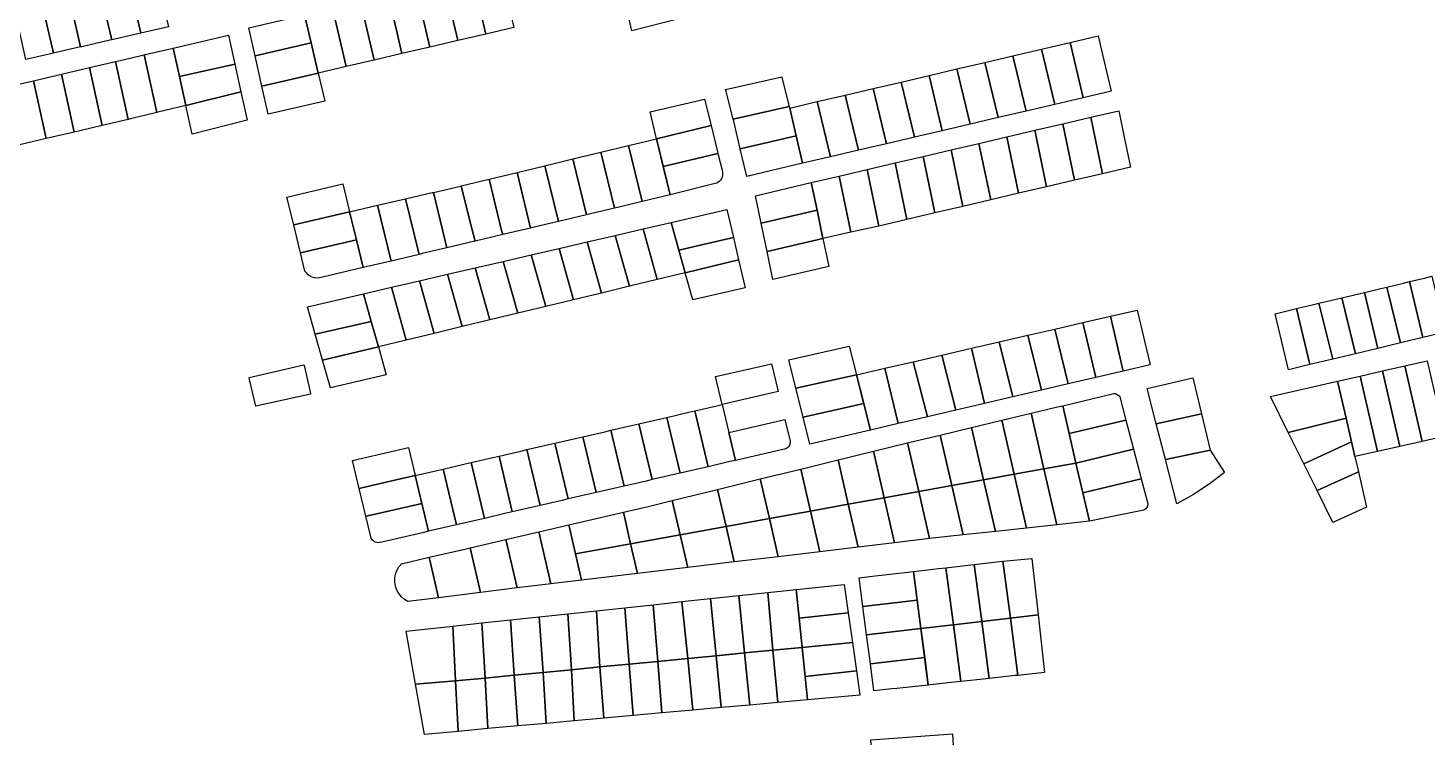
# Model space of a CAD drawing. Header units: millimetres. Extents: x 522658 to 553925, y 7796479 to 7820139.
# Drawn here: x 543273 to 544005, y 7803968 to 7804338 of the extents above; entities that cross this region are included whole.
import ezdxf

# ---------------------------------------------------------------- set-up
doc = ezdxf.new("R2010")
doc.units = ezdxf.units.MM
doc.layers.add('ZONA RESIDENCIAL 2 (ZR_2)', color=2, linetype='Continuous')

msp = doc.modelspace()

# ---------------------------------------------------------------- linework, layer by layer
at = {"layer": 'ZONA RESIDENCIAL 2 (ZR_2)'}
for points in [[(543317.24, 7804332.17), (543310.69, 7804359.97), (543324.77, 7804363.3), (543325.88, 7804363.56), (543332.45, 7804335.68), (543330.86, 7804335.31), (543317.24, 7804332.17)], [(543332.45, 7804335.68), (543325.88, 7804363.56), (543340.22, 7804366.94), (543346.91, 7804339.01), (543332.45, 7804335.68)], [(543512.72, 7804335.15), (543498.11, 7804331.75), (543491, 7804362.21), (543499.85, 7804364.27), (543505.62, 7804365.58), (543512.72, 7804335.15)], [(543527.33, 7804338.54), (543512.72, 7804335.15), (543505.62, 7804365.58), (543520.25, 7804368.9), (543527.33, 7804338.54)], [(543286.78, 7804325.15), (543280.35, 7804352.82), (543294.65, 7804356.19), (543300.92, 7804328.41), (543288.15, 7804325.46), (543286.78, 7804325.15)], [(543300.92, 7804328.41), (543294.65, 7804356.19), (543310.69, 7804359.97), (543317.24, 7804332.17), (543316.26, 7804331.94), (543301.59, 7804328.56), (543300.92, 7804328.41)], [(543468.89, 7804324.96), (543454.28, 7804321.57), (543447.17, 7804352.03), (543461.78, 7804355.43), (543468.89, 7804324.96)], [(543483.5, 7804328.36), (543468.89, 7804324.96), (543461.78, 7804355.43), (543476.39, 7804358.82), (543483.5, 7804328.36)], [(543498.11, 7804331.75), (543483.5, 7804328.36), (543476.39, 7804358.82), (543491, 7804362.21), (543498.11, 7804331.75)], [(543613.63, 7804343.19), (543589.01, 7804336.92), (543585.57, 7804352.07), (543609.93, 7804357.73), (543613.63, 7804343.19)], [(543286.78, 7804325.15), (543272.23, 7804321.79), (543266.12, 7804349.46), (543280.35, 7804352.82), (543286.78, 7804325.15)], [(543439.7, 7804318.18), (543425.09, 7804314.79), (543421.44, 7804330.49), (543418.01, 7804345.26), (543432.62, 7804348.65), (543439.7, 7804318.18)], [(543454.28, 7804321.57), (543439.7, 7804318.18), (543432.62, 7804348.65), (543447.17, 7804352.03), (543454.28, 7804321.57)], [(543421.44, 7804330.49), (543392.1, 7804323.84), (543388.79, 7804338.47), (543418.01, 7804345.26), (543421.44, 7804330.49)], [(543381.5, 7804319.49), (543352.58, 7804312.94), (543349.29, 7804327.84), (543378.15, 7804334.6), (543381.5, 7804319.49)], [(543836.19, 7804319.86), (543839.63, 7804305.26), (543824.99, 7804301.84), (543818.12, 7804330.74), (543832.81, 7804334.18), (543836.19, 7804319.86)], [(543341.33, 7804294.27), (543340.71, 7804294.12), (543334.06, 7804324.29), (543334.68, 7804324.43), (543349.29, 7804327.84), (543352.58, 7804312.94), (543355.9, 7804297.87), (543341.33, 7804294.27)], [(543392.1, 7804323.84), (543421.44, 7804330.49), (543425.09, 7804314.79), (543395.7, 7804307.96), (543392.1, 7804323.84)], [(543810.1, 7804298.36), (543795.16, 7804294.87), (543788.22, 7804323.74), (543803.25, 7804327.26), (543810.1, 7804298.36)], [(543824.99, 7804301.84), (543810.1, 7804298.36), (543803.25, 7804327.26), (543818.12, 7804330.74), (543824.99, 7804301.84)], [(543325.85, 7804290.56), (543312.14, 7804287.34), (543305.48, 7804317.59), (543319.18, 7804320.8), (543325.85, 7804290.56)], [(543340.71, 7804294.12), (543334.23, 7804292.52), (543326.75, 7804290.77), (543325.85, 7804290.56), (543319.18, 7804320.8), (543320.08, 7804321.01), (543334.06, 7804324.29), (543340.71, 7804294.12)], [(543352.58, 7804312.94), (543381.5, 7804319.49), (543384.71, 7804304.98), (543355.9, 7804297.87), (543352.58, 7804312.94)], [(543780.55, 7804291.45), (543765.94, 7804288.04), (543759, 7804316.91), (543773.61, 7804320.33), (543780.55, 7804291.45)], [(543795.16, 7804294.87), (543780.55, 7804291.45), (543773.61, 7804320.33), (543788.22, 7804323.74), (543795.16, 7804294.87)], [(543297.54, 7804283.92), (543282.93, 7804280.5), (543276.27, 7804310.75), (543290.87, 7804314.17), (543297.54, 7804283.92)], [(543312.14, 7804287.34), (543297.54, 7804283.92), (543290.87, 7804314.17), (543305.48, 7804317.59), (543312.14, 7804287.34)], [(543428.52, 7804300.02), (543399.02, 7804293.33), (543395.7, 7804307.96), (543425.09, 7804314.79), (543428.52, 7804300.02)], [(543671.3, 7804297.36), (543642.04, 7804290.72), (543638.36, 7804305.07), (543638.07, 7804306.22), (543667.39, 7804312.87), (543667.63, 7804311.91), (543668.04, 7804310.27), (543671.3, 7804297.36)], [(543751.33, 7804284.62), (543736.72, 7804281.21), (543729.78, 7804310.07), (543744.39, 7804313.49), (543751.33, 7804284.62)], [(543765.94, 7804288.04), (543751.33, 7804284.62), (543744.39, 7804313.49), (543759, 7804316.91), (543765.94, 7804288.04)], [(543282.93, 7804280.5), (543268.33, 7804277.08), (543261.66, 7804307.33), (543276.27, 7804310.75), (543282.93, 7804280.5)], [(543387.98, 7804290.21), (543359.23, 7804282.75), (543355.9, 7804297.87), (543384.71, 7804304.98), (543387.98, 7804290.21)], [(543722.11, 7804277.8), (543707.5, 7804274.39), (543700.56, 7804303.24), (543715.17, 7804306.66), (543722.11, 7804277.8)], [(543736.72, 7804281.21), (543722.11, 7804277.8), (543715.17, 7804306.66), (543729.78, 7804310.07), (543736.72, 7804281.21)], [(543630.43, 7804287.29), (543601.96, 7804280.41), (543598.55, 7804294.45), (543627.08, 7804301.14), (543630.43, 7804287.29)], [(543674.97, 7804281.87), (543645.74, 7804275.11), (543642.33, 7804289.58), (543642.04, 7804290.72), (543671.3, 7804297.36), (543671.56, 7804296.33), (543674.97, 7804281.87)], [(543692.89, 7804270.98), (543678.34, 7804267.58), (543674.97, 7804281.87), (543671.56, 7804296.33), (543685.95, 7804299.82), (543692.89, 7804270.98)], [(543707.5, 7804274.39), (543692.89, 7804270.98), (543685.95, 7804299.82), (543700.56, 7804303.24), (543707.5, 7804274.39)], [(543835.07, 7804262.15), (543820.46, 7804258.73), (543814.32, 7804288.26), (543828.93, 7804291.68), (543835.07, 7804262.15)], [(543849.67, 7804265.57), (543835.07, 7804262.15), (543828.93, 7804291.68), (543843.53, 7804295.1), (543846.58, 7804280.43), (543849.67, 7804265.57)], [(543634.07, 7804272.74), (543605.51, 7804265.84), (543601.96, 7804280.41), (543630.43, 7804287.29), (543633.87, 7804273.55), (543634.07, 7804272.74)], [(543805.86, 7804255.31), (543791.25, 7804251.9), (543785.11, 7804281.43), (543799.72, 7804284.84), (543805.86, 7804255.31)], [(543820.46, 7804258.73), (543805.86, 7804255.31), (543799.72, 7804284.84), (543814.32, 7804288.26), (543820.46, 7804258.73)], [(543594.53, 7804247.58), (543585.19, 7804245.37), (543579.92, 7804244.12), (543572.8, 7804273.37), (543587.38, 7804276.89), (543594.53, 7804247.58)], [(543609.11, 7804251.03), (543594.53, 7804247.58), (543587.38, 7804276.89), (543601.96, 7804280.41), (543609.11, 7804251.03)], [(543649.15, 7804260.65), (543645.74, 7804275.11), (543674.97, 7804281.87), (543678.34, 7804267.58), (543649.15, 7804260.65)], [(543776.65, 7804248.48), (543762.05, 7804245.06), (543755.91, 7804274.58), (543770.51, 7804278), (543776.65, 7804248.48)], [(543791.25, 7804251.9), (543776.65, 7804248.48), (543770.51, 7804278), (543785.11, 7804281.43), (543791.25, 7804251.9)], [(543565.34, 7804240.67), (543550.72, 7804237.21), (543543.64, 7804266.32), (543558.24, 7804269.85), (543565.34, 7804240.67)], [(543579.92, 7804244.12), (543567.48, 7804241.18), (543565.34, 7804240.67), (543558.24, 7804269.85), (543572.8, 7804273.37), (543579.92, 7804244.12)], [(543636.44, 7804263.1), (543636.51, 7804262.2), (543636.44, 7804261.29), (543636.22, 7804260.41), (543635.87, 7804259.58), (543635.38, 7804258.81), (543634.78, 7804258.13), (543634.08, 7804257.56), (543633.29, 7804257.11), (543631.19, 7804256.59), (543609.11, 7804251.03), (543605.51, 7804265.84), (543634.07, 7804272.74), (543634.24, 7804272.06), (543636.22, 7804263.98), (543636.44, 7804263.1)], [(543732.83, 7804238.22), (543718.22, 7804234.8), (543712.08, 7804264.33), (543726.69, 7804267.75), (543732.83, 7804238.22)], [(543747.43, 7804241.64), (543732.83, 7804238.22), (543726.69, 7804267.75), (543741.3, 7804271.17), (543747.43, 7804241.64)], [(543762.05, 7804245.06), (543747.43, 7804241.64), (543741.3, 7804271.17), (543755.91, 7804274.58), (543762.05, 7804245.06)], [(543536.13, 7804233.75), (543521.63, 7804230.32), (543521.54, 7804230.3), (543521, 7804232.52), (543514.49, 7804259.28), (543529.06, 7804262.8), (543536.13, 7804233.75)], [(543550.72, 7804237.21), (543536.46, 7804233.83), (543536.13, 7804233.75), (543529.06, 7804262.8), (543543.64, 7804266.32), (543550.72, 7804237.21)], [(543703.57, 7804231.56), (543688.93, 7804228.32), (543685.86, 7804243.06), (543682.86, 7804257.49), (543697.47, 7804260.91), (543703.57, 7804231.56)], [(543718.22, 7804234.8), (543703.57, 7804231.56), (543697.47, 7804260.91), (543712.08, 7804264.33), (543718.22, 7804234.8)], [(543408.78, 7804249.94), (543437.99, 7804256.78), (543441.53, 7804242.21), (543412.33, 7804235.37), (543408.78, 7804249.94)], [(543506.95, 7804226.84), (543492.35, 7804223.39), (543485.3, 7804252.37), (543499.5, 7804255.66), (543499.91, 7804255.76), (543504.69, 7804236.12), (543507.14, 7804226.89), (543506.95, 7804226.84)], [(543521.54, 7804230.3), (543507.14, 7804226.89), (543504.69, 7804236.12), (543499.91, 7804255.76), (543514.49, 7804259.28), (543521, 7804232.52), (543521.54, 7804230.3)], [(543685.86, 7804243.06), (543656.65, 7804236.22), (543653.65, 7804250.65), (543682.86, 7804257.49), (543685.86, 7804243.06)], [(543477.81, 7804219.95), (543463.21, 7804216.49), (543456.14, 7804245.61), (543470.75, 7804248.99), (543477.81, 7804219.95)], [(543479.51, 7804220.35), (543477.81, 7804219.95), (543470.75, 7804248.99), (543471.38, 7804249.14), (543484.75, 7804252.24), (543485.3, 7804252.37), (543492.35, 7804223.39), (543492.28, 7804223.37), (543479.51, 7804220.35)], [(543445.07, 7804227.61), (543415.9, 7804220.7), (543415.54, 7804222.16), (543412.33, 7804235.37), (543441.53, 7804242.21), (543444.76, 7804228.9), (543445.07, 7804227.61)], [(543463.21, 7804216.49), (543448.62, 7804213.03), (543444.76, 7804228.9), (543441.53, 7804242.21), (543456.14, 7804245.61), (543463.21, 7804216.49)], [(543642.17, 7804228.78), (543613.6, 7804222.16), (543609.55, 7804236.62), (543638.78, 7804243.39), (543642.17, 7804228.78)], [(543656.65, 7804236.22), (543685.86, 7804243.06), (543688.93, 7804228.32), (543659.71, 7804221.53), (543656.65, 7804236.22)], [(543602.33, 7804206.8), (543587.75, 7804203.28), (543580.32, 7804229.85), (543594.93, 7804233.24), (543602.33, 7804206.8)], [(543616.91, 7804210.32), (543602.33, 7804206.8), (543594.93, 7804233.24), (543609.55, 7804236.62), (543613.6, 7804222.16), (543616.91, 7804210.32)], [(543425.78, 7804207.62), (543424.51, 7804207.56), (543423.25, 7804207.72), (543422.03, 7804208.07), (543420.88, 7804208.62), (543419.85, 7804209.35), (543418.94, 7804210.24), (543418.19, 7804211.27), (543415.9, 7804220.7), (543445.07, 7804227.61), (543448.62, 7804213.03), (543427.38, 7804208), (543425.78, 7804207.62)], [(543573.18, 7804199.76), (543558.6, 7804196.25), (543551.09, 7804223.08), (543565.7, 7804226.47), (543573.18, 7804199.76)], [(543587.75, 7804203.28), (543573.18, 7804199.76), (543565.7, 7804226.47), (543580.32, 7804229.85), (543587.75, 7804203.28)], [(543613.6, 7804222.16), (543642.17, 7804228.78), (543644.88, 7804217.07), (543616.91, 7804210.32), (543613.6, 7804222.16)], [(543659.71, 7804221.53), (543688.93, 7804228.32), (543691.97, 7804213.68), (543662.76, 7804206.84), (543659.71, 7804221.53)], [(543544.02, 7804192.73), (543529.44, 7804189.21), (543521.85, 7804216.31), (543536.47, 7804219.7), (543544.02, 7804192.73)], [(543558.6, 7804196.25), (543544.02, 7804192.73), (543536.47, 7804219.7), (543551.09, 7804223.08), (543558.6, 7804196.25)], [(543648.26, 7804202.46), (543620.88, 7804196.11), (543616.91, 7804210.32), (543644.88, 7804217.07), (543648.26, 7804202.46)], [(543500.28, 7804182.17), (543485.71, 7804178.66), (543478.01, 7804206.16), (543492.62, 7804209.54), (543500.28, 7804182.17)], [(543514.86, 7804185.69), (543500.28, 7804182.17), (543492.62, 7804209.54), (543507.24, 7804212.93), (543514.86, 7804185.69)], [(543529.44, 7804189.21), (543514.86, 7804185.69), (543507.24, 7804212.93), (543521.85, 7804216.31), (543529.44, 7804189.21)], [(543471.13, 7804175.14), (543456.55, 7804171.62), (543452.82, 7804184.94), (543448.78, 7804199.39), (543463.39, 7804202.77), (543471.13, 7804175.14)], [(543485.71, 7804178.66), (543471.13, 7804175.14), (543463.39, 7804202.77), (543478.01, 7804206.16), (543485.71, 7804178.66)], [(543990.77, 7804173.63), (543979.05, 7804170.83), (543972.05, 7804200.1), (543980.57, 7804202.13), (543983.77, 7804202.9), (543990.77, 7804173.63)], [(544002.5, 7804176.44), (543990.77, 7804173.63), (543983.77, 7804202.9), (543992.34, 7804204.95), (543995.5, 7804205.71), (544002.5, 7804176.44)], [(544014.24, 7804179.25), (544002.5, 7804176.44), (543995.5, 7804205.71), (544004.04, 7804207.75), (544007.24, 7804208.52), (544014.24, 7804179.25)], [(543452.82, 7804184.94), (543423.6, 7804178.18), (543419.55, 7804192.62), (543448.78, 7804199.39), (543452.82, 7804184.94)], [(543967.24, 7804168.01), (543955.42, 7804165.18), (543948.07, 7804194.37), (543957.25, 7804196.56), (543960.24, 7804197.28), (543967.24, 7804168.01)], [(543979.05, 7804170.83), (543967.24, 7804168.01), (543960.24, 7804197.28), (543969.02, 7804199.37), (543972.05, 7804200.1), (543979.05, 7804170.83)], [(543845.96, 7804158.95), (543831.61, 7804155.61), (543824.83, 7804184.3), (543839.24, 7804187.63), (543845.96, 7804158.95)], [(543860.05, 7804162.24), (543845.96, 7804158.95), (543839.24, 7804187.63), (543853.13, 7804190.83), (543860.05, 7804162.24)], [(543943.48, 7804162.33), (543932.33, 7804159.66), (543925.33, 7804188.93), (543936.48, 7804191.6), (543943.48, 7804162.33)], [(543955.42, 7804165.18), (543943.48, 7804162.33), (543936.48, 7804191.6), (543945.3, 7804193.71), (543948.07, 7804194.37), (543955.42, 7804165.18)], [(543423.6, 7804178.18), (543452.82, 7804184.94), (543456.55, 7804171.62), (543427.4, 7804164.59), (543423.6, 7804178.18)], [(543817.04, 7804152.21), (543803.25, 7804148.99), (543796.06, 7804177.66), (543810.23, 7804180.93), (543817.04, 7804152.21)], [(543831.61, 7804155.61), (543817.04, 7804152.21), (543810.23, 7804180.93), (543824.83, 7804184.3), (543831.61, 7804155.61)], [(543788.27, 7804145.5), (543773.35, 7804142.02), (543766.52, 7804170.84), (543781.14, 7804174.22), (543788.27, 7804145.5)], [(543803.25, 7804148.99), (543788.27, 7804145.5), (543781.14, 7804174.22), (543796.06, 7804177.66), (543803.25, 7804148.99)], [(543460.67, 7804156.91), (543431.45, 7804150.15), (543427.4, 7804164.59), (543456.55, 7804171.62), (543460.67, 7804156.91)], [(543671.08, 7804164.77), (543702.64, 7804172.01), (543706.44, 7804156.98), (543674.81, 7804149.95), (543671.08, 7804164.77)], [(543758.48, 7804138.55), (543743.51, 7804135.06), (543736.12, 7804163.83), (543751.14, 7804167.29), (543758.48, 7804138.55)], [(543773.35, 7804142.02), (543758.48, 7804138.55), (543751.14, 7804167.29), (543766.52, 7804170.84), (543773.35, 7804142.02)], [(543421.11, 7804146.84), (543392.51, 7804140.67), (543389.27, 7804154.58), (543389.02, 7804155.67), (543417.67, 7804162.19), (543417.76, 7804161.8), (543417.92, 7804161.1), (543421.04, 7804147.16), (543421.11, 7804146.84)], [(543662.61, 7804147.51), (543636.33, 7804141.44), (543632.85, 7804156.04), (543659.13, 7804162.1), (543662.09, 7804162.78), (543665.57, 7804148.19), (543662.61, 7804147.51)], [(543728.24, 7804131.5), (543713.75, 7804128.12), (543706.44, 7804156.98), (543721.27, 7804160.4), (543728.24, 7804131.5)], [(543743.51, 7804135.06), (543728.24, 7804131.5), (543721.27, 7804160.4), (543736.12, 7804163.83), (543743.51, 7804135.06)], [(543990.45, 7804119.56), (543978.75, 7804116.91), (543969.69, 7804156.3), (543981.39, 7804158.99), (543990.45, 7804119.56)], [(544002.15, 7804122.21), (543990.45, 7804119.56), (543981.39, 7804158.99), (543993.09, 7804161.67), (544002.15, 7804122.21)], [(544013.85, 7804124.86), (544013.34, 7804124.74), (544002.15, 7804122.21), (543993.09, 7804161.67), (544004.79, 7804164.36), (544013.85, 7804124.86)], [(543710.24, 7804141.98), (543678.61, 7804134.84), (543674.81, 7804149.95), (543706.44, 7804156.98), (543710.24, 7804141.98)], [(543886.76, 7804136.66), (543863.17, 7804131.29), (543858.41, 7804149.87), (543882.32, 7804155.38), (543886.76, 7804136.66)], [(543962.45, 7804134.24), (543932.18, 7804126.89), (543922.96, 7804145.57), (543957.99, 7804153.62), (543962.45, 7804134.24)], [(543978.75, 7804116.91), (543967.05, 7804114.26), (543965.28, 7804121.95), (543962.45, 7804134.24), (543957.99, 7804153.62), (543969.69, 7804156.3), (543978.75, 7804116.91)], [(543844.1, 7804145.5), (543847.3, 7804133.3), (543817.67, 7804126.22), (543814.31, 7804140.84), (543841.08, 7804147.23), (543841.67, 7804147.14), (543842.25, 7804146.97), (543842.79, 7804146.71), (543843.29, 7804146.38), (543843.73, 7804145.97), (543844.1, 7804145.5)], [(543625.73, 7804108.2), (543614.27, 7804105.56), (543607.31, 7804134.74), (543618.77, 7804137.38), (543621.93, 7804138.11), (543628.89, 7804108.93), (543625.73, 7804108.2)], [(543640.35, 7804111.58), (543628.89, 7804108.93), (543621.93, 7804138.11), (543633.39, 7804140.76), (543636.33, 7804141.44), (543639.81, 7804126.85), (543643.29, 7804112.26), (543640.35, 7804111.58)], [(543678.61, 7804134.84), (543710.24, 7804141.98), (543713.75, 7804128.12), (543682.16, 7804120.75), (543678.61, 7804134.84)], [(543804.46, 7804107.81), (543788.92, 7804105), (543782.44, 7804133.22), (543797.78, 7804136.89), (543804.46, 7804107.81)], [(543821.2, 7804110.84), (543804.46, 7804107.81), (543797.78, 7804136.89), (543811.54, 7804140.18), (543814.31, 7804140.84), (543817.67, 7804126.22), (543821.2, 7804110.84)], [(543863.17, 7804131.29), (543886.76, 7804136.66), (543891.29, 7804117.59), (543867.93, 7804112.72), (543863.17, 7804131.29)], [(543596.5, 7804101.45), (543585.04, 7804098.81), (543578.08, 7804127.99), (543589.54, 7804130.63), (543592.7, 7804131.36), (543599.66, 7804102.18), (543596.5, 7804101.45)], [(543611.12, 7804104.83), (543599.66, 7804102.18), (543592.7, 7804131.36), (543604.16, 7804134.01), (543607.31, 7804134.74), (543614.27, 7804105.56), (543611.12, 7804104.83)], [(543643.29, 7804112.26), (543639.81, 7804126.85), (543666.08, 7804132.92), (543669.04, 7804133.6), (543671.75, 7804122.22), (543671.78, 7804121.62), (543671.72, 7804121.03), (543671.56, 7804120.45), (543671.31, 7804119.9), (543670.98, 7804119.41), (543670.57, 7804118.97), (543670.09, 7804118.61), (543669.56, 7804118.33), (543643.29, 7804112.26)], [(543772.87, 7804102.09), (543756.29, 7804099.09), (543750.21, 7804125.52), (543766.59, 7804129.43), (543772.87, 7804102.09)], [(543788.92, 7804105), (543772.87, 7804102.09), (543766.59, 7804129.43), (543782.44, 7804133.22), (543788.92, 7804105)], [(543851.3, 7804118.04), (543821.2, 7804110.84), (543817.67, 7804126.22), (543847.3, 7804133.3), (543851.3, 7804118.04)], [(543965.28, 7804121.95), (543940.26, 7804110.51), (543932.18, 7804126.89), (543962.45, 7804134.24), (543965.28, 7804121.95)], [(543567.27, 7804094.7), (543555.81, 7804092.06), (543548.85, 7804121.24), (543560.31, 7804123.88), (543563.47, 7804124.61), (543570.43, 7804095.43), (543567.27, 7804094.7)], [(543581.89, 7804098.08), (543570.43, 7804095.43), (543563.47, 7804124.61), (543574.93, 7804127.26), (543578.08, 7804127.99), (543585.04, 7804098.81), (543581.89, 7804098.08)], [(543739.03, 7804095.96), (543721.01, 7804092.7), (543715.41, 7804117.05), (543733.18, 7804121.41), (543739.03, 7804095.96)], [(543756.29, 7804099.09), (543739.03, 7804095.96), (543733.18, 7804121.41), (543739.75, 7804123), (543750.21, 7804125.52), (543756.29, 7804099.09)], [(543940.26, 7804110.51), (543965.28, 7804121.95), (543967.05, 7804114.26), (543968.88, 7804106.34), (543947.2, 7804096.43), (543941.29, 7804108.42), (543940.26, 7804110.51)], [(543451.59, 7804098.77), (543446.54, 7804097.6), (543443.06, 7804112.2), (543448.22, 7804113.39), (543472.29, 7804118.94), (543475.77, 7804104.36), (543472.62, 7804103.63), (543451.59, 7804098.77)], [(543523.43, 7804084.58), (543511.97, 7804081.93), (543505, 7804111.11), (543516.47, 7804113.75), (543519.62, 7804114.48), (543526.58, 7804085.31), (543523.43, 7804084.58)], [(543538.04, 7804087.95), (543526.58, 7804085.31), (543519.62, 7804114.48), (543531.08, 7804117.13), (543534.24, 7804117.86), (543541.2, 7804088.68), (543538.04, 7804087.95)], [(543552.66, 7804091.33), (543541.2, 7804088.68), (543534.24, 7804117.86), (543545.7, 7804120.51), (543548.85, 7804121.24), (543555.81, 7804092.06), (543552.66, 7804091.33)], [(543721.01, 7804092.7), (543702.19, 7804089.29), (543696.85, 7804112.5), (543715.41, 7804117.05), (543721.01, 7804092.7)], [(543855.36, 7804102.56), (543824.78, 7804095.25), (543821.2, 7804110.84), (543851.3, 7804118.04), (543855.11, 7804103.52), (543855.36, 7804102.56)], [(543867.93, 7804112.72), (543891.29, 7804117.59), (543898.83, 7804105.88), (543890.9, 7804099.84), (543882.58, 7804094.36), (543873.89, 7804089.48), (543867.93, 7804112.72)], [(543494.2, 7804077.83), (543482.73, 7804075.18), (543475.77, 7804104.36), (543487.24, 7804107), (543490.39, 7804107.73), (543497.35, 7804078.56), (543494.2, 7804077.83)], [(543508.81, 7804081.2), (543497.35, 7804078.56), (543490.39, 7804107.73), (543501.85, 7804110.38), (543505, 7804111.11), (543511.97, 7804081.93), (543508.81, 7804081.2)], [(543682.37, 7804085.7), (543660.94, 7804081.82), (543656.18, 7804102.53), (543677.31, 7804107.71), (543682.37, 7804085.7)], [(543702.19, 7804089.29), (543682.37, 7804085.7), (543677.31, 7804107.71), (543696.85, 7804112.5), (543702.19, 7804089.29)], [(543811.18, 7804078.55), (543795.39, 7804076.84), (543788.92, 7804105), (543804.46, 7804107.81), (543811.18, 7804078.55)], [(543804.46, 7804107.81), (543821.2, 7804110.84), (543824.78, 7804095.25), (543828.19, 7804080.4), (543811.18, 7804078.54), (543804.46, 7804107.81)], [(543454.95, 7804084.15), (543450.02, 7804083.01), (543446.54, 7804097.6), (543451.59, 7804098.77), (543472.62, 7804103.63), (543475.77, 7804104.36), (543479.25, 7804089.77), (543454.95, 7804084.15)], [(543660.94, 7804081.82), (543638.28, 7804077.72), (543633.84, 7804097.05), (543656.18, 7804102.53), (543660.94, 7804081.82)], [(543779.08, 7804075.07), (543762.23, 7804073.24), (543756.29, 7804099.09), (543772.87, 7804102.09), (543779.08, 7804075.07)], [(543795.39, 7804076.84), (543779.08, 7804075.07), (543772.87, 7804102.09), (543788.92, 7804105), (543795.39, 7804076.84)], [(543828.19, 7804080.4), (543824.78, 7804095.25), (543855.36, 7804102.56), (543858.41, 7804090.92), (543858.57, 7804090.52), (543858.68, 7804090.1), (543858.73, 7804089.67), (543858.72, 7804089.06), (543858.61, 7804088.47), (543858.39, 7804087.9), (543858.08, 7804087.38), (543857.68, 7804086.92), (543857.21, 7804086.54), (543856.68, 7804086.24), (543828.19, 7804080.4)], [(543947.2, 7804096.43), (543968.88, 7804106.34), (543973.14, 7804087.85), (543955.43, 7804079.75), (543947.2, 7804096.43)], [(543638.28, 7804077.72), (543614.31, 7804073.38), (543610.21, 7804091.25), (543633.84, 7804097.05), (543638.28, 7804077.72)], [(543726.42, 7804069.15), (543707.34, 7804066.87), (543702.19, 7804089.29), (543721.01, 7804092.7), (543726.42, 7804069.15)], [(543744.69, 7804071.33), (543726.42, 7804069.15), (543721.01, 7804092.7), (543739.03, 7804095.96), (543744.69, 7804071.33)], [(543762.23, 7804073.24), (543744.69, 7804071.33), (543739.03, 7804095.96), (543756.29, 7804099.09), (543762.23, 7804073.24)], [(543450.02, 7804083.01), (543454.95, 7804084.15), (543479.25, 7804089.77), (543482.73, 7804075.18), (543479.58, 7804074.45), (543458.28, 7804069.53), (543457.06, 7804069.25), (543456.4, 7804069.22), (543455.75, 7804069.3), (543455.12, 7804069.48), (543454.52, 7804069.75), (543453.97, 7804070.11), (543453.48, 7804070.55), (543453.07, 7804071.06), (543452.74, 7804071.63), (543450.02, 7804083.01)], [(543588.41, 7804068.69), (543559.55, 7804063.46), (543556.09, 7804078.51), (543584.63, 7804085.14), (543588.41, 7804068.69)], [(543614.31, 7804073.38), (543588.41, 7804068.69), (543584.63, 7804085.14), (543597.62, 7804088.16), (543610.21, 7804091.25), (543614.31, 7804073.38)], [(543687.25, 7804064.48), (543665.52, 7804061.88), (543660.94, 7804081.82), (543682.37, 7804085.7), (543687.25, 7804064.48)], [(543707.34, 7804066.87), (543687.25, 7804064.48), (543682.37, 7804085.7), (543702.19, 7804089.29), (543707.34, 7804066.87)], [(543562.73, 7804049.62), (543546.67, 7804047.7), (543540.43, 7804074.87), (543556.09, 7804078.51), (543559.55, 7804063.46), (543562.73, 7804049.62)], [(543642.54, 7804059.14), (543618.25, 7804056.25), (543614.31, 7804073.38), (543638.28, 7804077.72), (543642.54, 7804059.14)], [(543665.52, 7804061.88), (543642.54, 7804059.14), (543638.28, 7804077.72), (543660.94, 7804081.82), (543665.52, 7804061.88)], [(543529.04, 7804045.6), (543509.94, 7804043.21), (543504.59, 7804066.55), (543523.24, 7804070.88), (543529.04, 7804045.6)], [(543546.67, 7804047.7), (543529.04, 7804045.6), (543523.24, 7804070.88), (543540.43, 7804074.87), (543546.67, 7804047.7)], [(543618.25, 7804056.25), (543591.99, 7804053.11), (543588.41, 7804068.69), (543614.31, 7804073.38), (543618.25, 7804056.25)], [(543509.94, 7804043.21), (543487.99, 7804040.46), (543483.16, 7804061.57), (543501.81, 7804065.9), (543504.59, 7804066.55), (543509.94, 7804043.21)], [(543591.99, 7804053.11), (543562.73, 7804049.62), (543559.55, 7804063.46), (543588.41, 7804068.69), (543591.99, 7804053.11)], [(543487.99, 7804040.46), (543471.98, 7804038.45), (543470.18, 7804039.56), (543468.6, 7804040.95), (543467.27, 7804042.6), (543466.24, 7804044.44), (543465.54, 7804046.43), (543465.18, 7804048.51), (543465.18, 7804050.62), (543465.53, 7804052.7), (543466.23, 7804054.69), (543467.26, 7804056.53), (543468.58, 7804058.18), (543483.16, 7804061.57), (543487.99, 7804040.46)], [(543757.11, 7804026.29), (543740.12, 7804024.32), (543738.17, 7804039.19), (543736.2, 7804054.17), (543749.38, 7804055.7), (543753.19, 7804056.14), (543757.11, 7804026.29)], [(543771.93, 7804028.01), (543757.11, 7804026.29), (543753.19, 7804056.14), (543766.29, 7804057.67), (543768, 7804057.87), (543771.93, 7804028.01)], [(543786.93, 7804029.75), (543771.93, 7804028.01), (543768, 7804057.87), (543781.2, 7804059.41), (543782.98, 7804059.62), (543786.93, 7804029.75)], [(543782.98, 7804059.62), (543798.07, 7804060.92), (543801.37, 7804031.43), (543786.93, 7804029.75), (543782.98, 7804059.62)], [(543709.8, 7804035.9), (543707.83, 7804050.88), (543716.18, 7804051.85), (543719.47, 7804052.23), (543736.2, 7804054.17), (543738.17, 7804039.19), (543709.8, 7804035.9)], [(543648.02, 7804011.57), (543633.14, 7804010.13), (543630.14, 7804039.98), (543645.01, 7804041.56), (543648.02, 7804011.57)], [(543662.68, 7804012.99), (543648.02, 7804011.57), (543645.01, 7804041.56), (543660.05, 7804043.16), (543662.68, 7804012.99)], [(543678.03, 7804014.47), (543662.68, 7804012.99), (543660.05, 7804043.16), (543674.95, 7804044.75), (543676.48, 7804029.73), (543678.03, 7804014.47)], [(543702.21, 7804032.54), (543676.48, 7804029.73), (543674.95, 7804044.75), (543700.1, 7804047.43), (543702.21, 7804032.54)], [(543572.37, 7804004.25), (543557.5, 7804002.81), (543555.54, 7804032.02), (543570.57, 7804033.62), (543572.37, 7804004.25)], [(543587.59, 7804005.72), (543572.37, 7804004.25), (543570.57, 7804033.62), (543585.39, 7804035.2), (543587.59, 7804005.72)], [(543602.58, 7804007.17), (543587.59, 7804005.72), (543585.39, 7804035.2), (543600.28, 7804036.79), (543602.58, 7804007.17)], [(543618.3, 7804008.69), (543602.58, 7804007.17), (543600.28, 7804036.79), (543615.26, 7804038.39), (543618.3, 7804008.69)], [(543633.14, 7804010.13), (543618.3, 7804008.69), (543615.26, 7804038.39), (543630.14, 7804039.98), (543633.14, 7804010.13)], [(543740.12, 7804024.32), (543711.76, 7804021.03), (543709.8, 7804035.9), (543738.17, 7804039.19), (543740.12, 7804024.32)], [(543512.42, 7803998.45), (543496.9, 7803996.95), (543495.51, 7804025.62), (543510.68, 7804027.24), (543512.42, 7803998.45)], [(543527.53, 7803999.91), (543512.42, 7803998.45), (543510.68, 7804027.24), (543525.54, 7804028.82), (543527.53, 7803999.91)], [(543542.65, 7804001.37), (543527.53, 7803999.91), (543525.54, 7804028.82), (543540.54, 7804030.42), (543542.65, 7804001.37)], [(543557.5, 7804002.81), (543542.65, 7804001.37), (543540.54, 7804030.42), (543555.54, 7804032.02), (543557.5, 7804002.81)], [(543676.48, 7804029.73), (543702.21, 7804032.54), (543704.41, 7804017.02), (543678.03, 7804014.47), (543676.48, 7804029.73)], [(543761.02, 7803996.62), (543757.58, 7803996.25), (543744.94, 7803994.88), (543744.01, 7803994.78), (543740.12, 7804024.32), (543757.11, 7804026.29), (543761.02, 7803996.62)], [(543775.84, 7803998.22), (543774.51, 7803998.08), (543761.02, 7803996.62), (543757.11, 7804026.29), (543771.93, 7804028.01), (543775.84, 7803998.22)], [(543790.89, 7803999.86), (543789.44, 7803999.7), (543775.84, 7803998.22), (543771.93, 7804028.01), (543786.93, 7804029.75), (543790.89, 7803999.86)], [(543790.89, 7803999.86), (543786.93, 7804029.75), (543801.37, 7804031.43), (543804.73, 7804001.35), (543790.89, 7803999.86)], [(543496.9, 7803996.95), (543476.03, 7803995.29), (543471.13, 7804023.02), (543495.51, 7804025.62), (543496.9, 7803996.95)], [(543742.12, 7804009.11), (543713.76, 7804005.82), (543711.76, 7804021.03), (543740.12, 7804024.32), (543742.12, 7804009.11)], [(543650.79, 7803984.35), (543648.02, 7804011.57), (543662.68, 7804012.99), (543665.36, 7803985.67), (543650.79, 7803984.35)], [(543665.36, 7803985.67), (543662.68, 7804012.99), (543678.03, 7804014.47), (543680.81, 7803987.07), (543665.36, 7803985.67)], [(543706.5, 7804002.28), (543679.58, 7803999.22), (543678.03, 7804014.47), (543704.41, 7804017.02), (543706.5, 7804002.28)], [(543574.45, 7803977.46), (543572.37, 7804004.25), (543587.59, 7804005.72), (543589.81, 7803978.85), (543574.45, 7803977.46)], [(543589.81, 7803978.85), (543587.59, 7804005.72), (543602.58, 7804007.17), (543604.81, 7803980.2), (543589.81, 7803978.85)], [(543604.81, 7803980.2), (543602.58, 7804007.17), (543618.3, 7804008.69), (543621.01, 7803981.66), (543604.81, 7803980.2)], [(543621.01, 7803981.66), (543618.3, 7804008.69), (543633.14, 7804010.13), (543635.77, 7803982.99), (543621.01, 7803981.66)], [(543635.77, 7803982.99), (543633.14, 7804010.13), (543641.6, 7804010.95), (543648.02, 7804011.57), (543650.79, 7803984.35), (543635.77, 7803982.99)], [(543713.76, 7804005.82), (543742.12, 7804009.11), (543744.01, 7803994.78), (543727.62, 7803993.01), (543724.89, 7803992.74), (543715.61, 7803991.74), (543713.76, 7804005.82)], [(543513.71, 7803971.98), (543498.18, 7803970.57), (543496.9, 7803996.95), (543512.42, 7803998.45), (543513.71, 7803971.98)], [(543513.71, 7803971.98), (543512.42, 7803998.45), (543527.53, 7803999.91), (543529.46, 7803973.4), (543513.71, 7803971.98)], [(543529.46, 7803973.4), (543527.53, 7803999.91), (543542.65, 7804001.37), (543544.26, 7803974.74), (543529.46, 7803973.4)], [(543544.26, 7803974.74), (543542.65, 7804001.37), (543557.5, 7804002.81), (543558.91, 7803976.06), (543544.26, 7803974.74)], [(543558.91, 7803976.06), (543557.5, 7804002.81), (543572.37, 7804004.25), (543574.45, 7803977.46), (543558.91, 7803976.06)], [(543679.58, 7803999.22), (543706.5, 7804002.28), (543708.3, 7803989.55), (543680.81, 7803987.07), (543679.58, 7803999.22)], [(543476.03, 7803995.29), (543496.9, 7803996.95), (543498.18, 7803970.57), (543480.67, 7803968.99), (543476.03, 7803995.29)], [(543714.03, 7803966.22), (543756.64, 7803969.35), (543757.08, 7803963.3), (543715.25, 7803949.61), (543714.03, 7803966.22)]]:
    msp.add_lwpolyline(points, close=True, dxfattribs=at)

doc.saveas('drawing.dxf')
